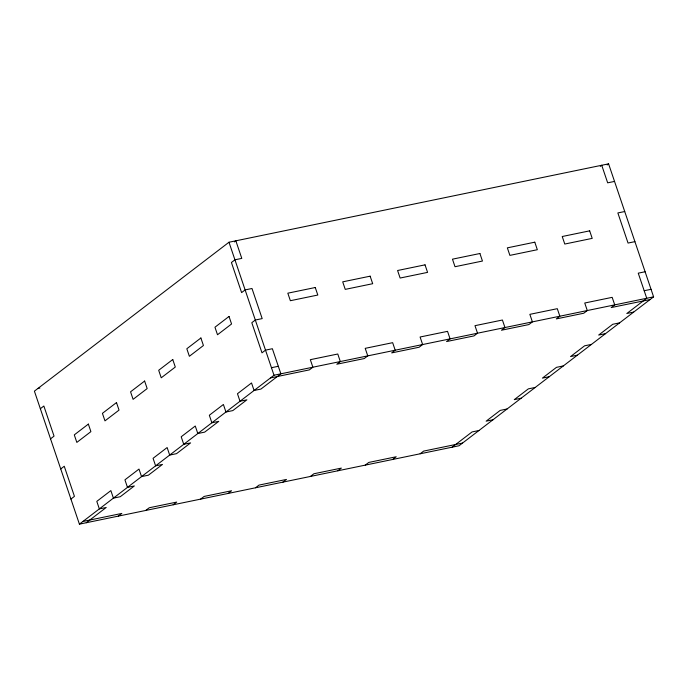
<?xml version="1.0" encoding="UTF-8"?>
<svg xmlns="http://www.w3.org/2000/svg" width="688" height="688" viewBox="0 0 688 688"><rect width="100%" height="100%" fill="white"/><g stroke="black" fill="none" stroke-linecap="round" stroke-linejoin="round"><path stroke-width="1.03" d="M228.984 242.236L34.4 391.154L79.412 524.153L459.016 445.764L653.6 296.846L608.588 163.847L228.984 242.236L274.005 375.235L79.412 524.153M234.445 241.901L235.846 240.817L241.789 258.387L234.935 259.806L231.417 262.498L241.608 292.606L245.126 289.915L251.989 288.496L262.18 318.613L255.317 320.023L251.799 322.715L261.99 352.832L265.508 350.14L272.371 348.721L280.867 373.816L260.933 389.064L254.078 390.483L251.524 382.958L237.463 393.717L240.009 401.25L246.872 399.831L232.802 410.598L225.939 412.017L223.394 404.484L209.333 415.251L211.878 422.776L218.741 421.366L204.671 432.124L197.809 433.543L195.263 426.018L181.193 436.777L183.748 444.31L190.602 442.891L176.541 453.659L169.678 455.078L167.132 447.544L153.063 458.311L155.608 465.836L162.471 464.426L148.402 475.184L141.547 476.603L138.993 469.078L124.932 479.837L127.478 487.371L134.341 485.952L120.271 496.719L113.408 498.138L110.863 490.604L96.793 501.371L99.347 508.896L106.201 507.486L86.275 522.734M40.343 408.715L43.86 406.023L54.051 436.14L50.542 438.832M60.733 468.941L64.251 466.249L74.442 496.366L70.924 499.058M118.293 516.12L121.81 513.429L82.93 521.461M145.736 510.453L149.244 507.761L176.687 502.094L173.17 504.786M600.314 166.341L601.725 165.266L607.667 182.836L614.53 181.417M607.177 164.931L608.588 163.847M200.612 499.118L204.13 496.435L231.572 490.768L228.055 493.459M255.497 487.792L259.015 485.1L286.449 479.433L282.931 482.125M310.374 476.457L313.891 473.765L341.334 468.098L337.817 470.79M365.259 465.122L368.777 462.431L396.211 456.763L392.702 459.455M420.136 453.788L423.653 451.096L462.525 443.072M452.154 447.183L472.08 431.926L478.943 430.516M624.721 211.526L617.858 212.945L628.049 243.062L634.912 241.643M37.917 388.462L39.878 388.058M645.103 271.751L638.249 273.17L646.737 298.265L626.811 313.513L633.674 312.094M271.459 367.702L278.313 366.291M644.192 290.732L651.054 289.321M274.005 375.235L653.6 296.846M270.487 377.927L309.359 369.895L312.877 367.203L310.331 359.678L337.774 354.01L340.319 361.535L336.802 364.227L364.244 358.56L367.762 355.877L365.208 348.343L392.65 342.676L395.204 350.209L391.687 352.901L419.121 347.234L422.638 344.542L420.093 337.008L447.535 331.349L450.081 338.874L446.564 341.566L474.006 335.899L477.524 333.207L474.978 325.682L502.412 320.015L504.966 327.54L501.449 330.231L528.883 324.564L532.4 321.872L529.855 314.347L557.297 308.68L559.843 316.205L556.325 318.897L583.768 313.229L587.285 310.537L584.74 303.012L612.174 297.345L614.728 304.879L611.211 307.562L650.083 299.538M619.604 322.861L612.741 324.28L598.68 335.047L605.543 333.628M591.474 344.396L584.611 345.806L570.55 356.573L577.404 355.154M563.343 365.921L556.48 367.34L542.411 378.108L549.273 376.689M535.204 387.456L528.35 388.866L514.28 399.633L521.143 398.214M507.073 408.982L500.21 410.401L486.149 421.168L493.004 419.749M88.356 424.109L74.287 434.876L76.832 442.401L90.902 431.634L88.356 424.109M116.487 402.575L102.417 413.342L104.972 420.867L119.033 410.108L116.487 402.575M144.618 381.049L130.557 391.816L133.102 399.341L147.172 388.574L144.618 381.049M172.757 359.514L158.687 370.282L161.233 377.807L175.302 367.048L172.757 359.514M200.887 337.989L186.818 348.756L189.372 356.281L203.433 345.514L200.887 337.989M229.018 316.454L214.957 327.221L217.503 334.746L231.564 323.988L229.018 316.454M315.259 287.515L287.825 293.183L290.37 300.708L317.813 295.04L315.259 287.515M370.144 276.18L342.701 281.848L345.247 289.373L372.69 283.705L370.144 276.18M425.029 264.846L397.587 270.513L400.132 278.038L427.575 272.379L425.029 264.846M479.906 253.511L452.463 259.178L455.017 266.712L482.451 261.044L479.906 253.511M534.791 242.185L507.348 247.852L509.894 255.377L537.337 249.71L534.791 242.185M589.668 230.85L562.225 236.517L564.779 244.042L592.213 238.375L589.668 230.85"/></g></svg>
